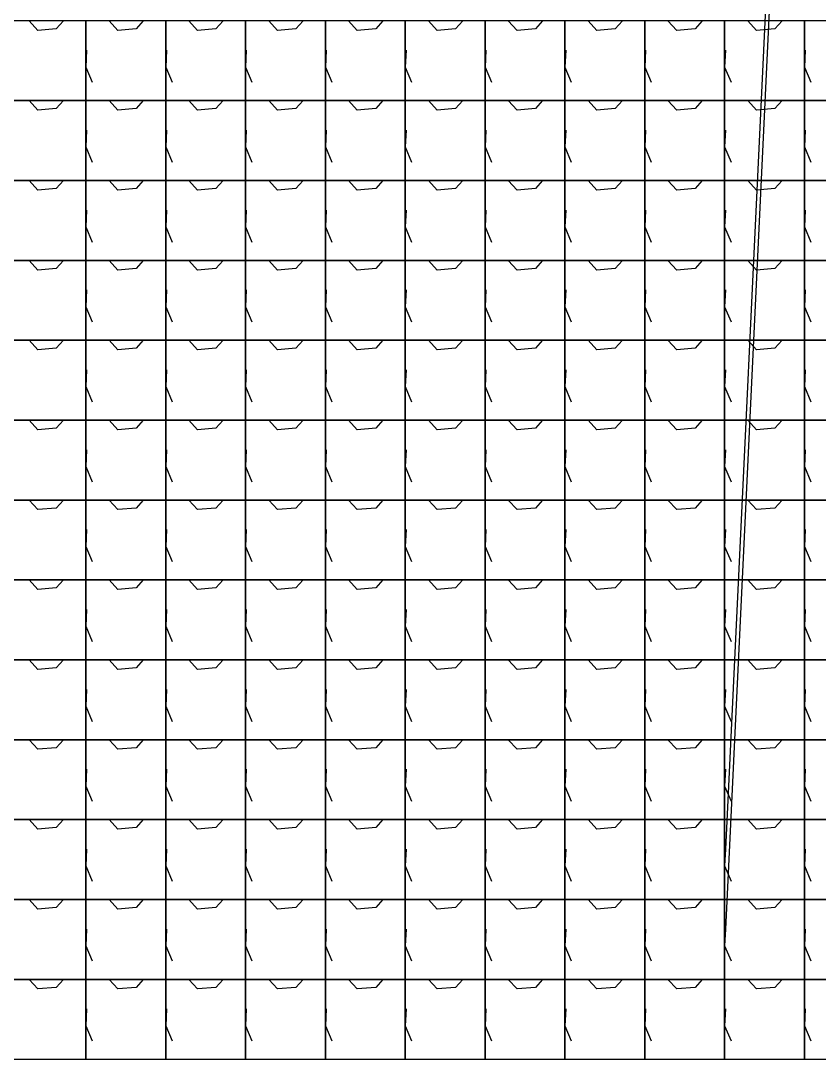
# Model space of a CAD drawing. Header units: inches. Extents: x 0 to 2763, y 0 to 1500.
# Drawn here: x 487.3 to 741.3, y 177.8 to 508 of the extents above; entities that cross this region are included whole.
import ezdxf

# ---------------------------------------------------------------- set-up
doc = ezdxf.new("R2010")
doc.units = ezdxf.units.IN
doc.header["$MEASUREMENT"] = 0

# ---------------------------------------------------------------- blocks, each defined once
blk = doc.blocks.new('*U1')
at = {"color": 254, "true_color": 0xfeeab9}
blk.add_lwpolyline([(-12.7, -12.7), (12.7, -12.7), (12.7, 12.7), (-12.7, 12.7), (-12.7, -12.7)], dxfattribs=at)
blk = doc.blocks.new('*U2')
at = {"color": 0, "linetype": 'ByBlock', "lineweight": -2, "transparency": 16777216}
for p in [(482.6, 482.6), (508, 482.6), (533.4, 482.6), (558.8, 482.6), (584.2, 482.6), (609.6, 482.6), (635, 482.6), (660.4, 482.6), (685.8, 482.6), (711.2, 482.6), (736.6, 482.6), (482.6, 457.2), (508, 457.2), (533.4, 457.2), (558.8, 457.2), (584.2, 457.2), (609.6, 457.2), (635, 457.2), (660.4, 457.2), (685.8, 457.2), (711.2, 457.2), (736.6, 457.2), (482.6, 431.8), (508, 431.8), (533.4, 431.8), (558.8, 431.8), (584.2, 431.8), (609.6, 431.8), (635, 431.8), (660.4, 431.8), (685.8, 431.8), (711.2, 431.8), (736.6, 431.8), (482.6, 406.4), (508, 406.4), (533.4, 406.4), (558.8, 406.4), (584.2, 406.4), (609.6, 406.4), (635, 406.4), (660.4, 406.4), (685.8, 406.4), (711.2, 406.4), (736.6, 406.4), (482.6, 381), (508, 381), (533.4, 381), (558.8, 381), (584.2, 381), (609.6, 381), (635, 381), (660.4, 381), (685.8, 381), (711.2, 381), (736.6, 381), (482.6, 355.6), (508, 355.6), (533.4, 355.6), (558.8, 355.6), (584.2, 355.6), (609.6, 355.6), (635, 355.6), (660.4, 355.6), (685.8, 355.6), (711.2, 355.6), (736.6, 355.6), (482.6, 330.2), (508, 330.2), (533.4, 330.2), (558.8, 330.2), (584.2, 330.2), (609.6, 330.2), (635, 330.2), (660.4, 330.2), (685.8, 330.2), (711.2, 330.2), (736.6, 330.2), (482.6, 304.8), (508, 304.8), (533.4, 304.8), (558.8, 304.8), (584.2, 304.8), (609.6, 304.8), (635, 304.8), (660.4, 304.8), (685.8, 304.8), (711.2, 304.8), (736.6, 304.8), (482.6, 279.4), (508, 279.4), (533.4, 279.4), (558.8, 279.4), (584.2, 279.4), (609.6, 279.4), (635, 279.4), (660.4, 279.4), (685.8, 279.4), (711.2, 279.4), (736.6, 279.4), (482.6, 254), (508, 254), (533.4, 254), (558.8, 254), (584.2, 254), (609.6, 254), (635, 254), (660.4, 254), (685.8, 254), (711.2, 254), (736.6, 254), (482.6, 228.6), (508, 228.6), (533.4, 228.6), (558.8, 228.6), (584.2, 228.6), (609.6, 228.6), (635, 228.6), (660.4, 228.6), (685.8, 228.6), (711.2, 228.6), (736.6, 228.6), (482.6, 203.2), (508, 203.2), (533.4, 203.2), (558.8, 203.2), (584.2, 203.2), (609.6, 203.2), (635, 203.2), (660.4, 203.2), (685.8, 203.2), (711.2, 203.2), (736.6, 203.2), (482.6, 177.8), (508, 177.8), (533.4, 177.8), (558.8, 177.8), (584.2, 177.8), (609.6, 177.8), (635, 177.8), (660.4, 177.8), (685.8, 177.8), (711.2, 177.8), (736.6, 177.8)]:
    blk.add_blockref('*U1', p, dxfattribs=at)

msp = doc.modelspace()

# ---------------------------------------------------------------- linework, layer by layer
at = {"linetype": 'Continuous'}
for p, q in [((492.76, 504.95), (489.97, 508)), ((498.6, 505.46), (492.76, 504.95)), ((500.89, 508), (498.6, 505.46)), ((518.16, 504.95), (515.37, 508)), ((524, 505.46), (518.16, 504.95)), ((526.29, 508), (524, 505.46)), ((543.56, 504.95), (540.77, 508)), ((549.4, 505.46), (543.56, 504.95)), ((551.69, 508), (549.4, 505.46)), ((568.96, 504.95), (566.17, 508)), ((574.8, 505.46), (568.96, 504.95)), ((577.09, 508), (574.8, 505.46)), ((594.36, 504.95), (591.57, 508)), ((600.2, 505.46), (594.36, 504.95)), ((602.49, 508), (600.2, 505.46)), ((619.76, 504.95), (616.97, 508)), ((625.6, 505.46), (619.76, 504.95)), ((627.89, 508), (625.6, 505.46)), ((645.16, 504.95), (642.37, 508)), ((651, 505.46), (645.16, 504.95)), ((653.29, 508), (651, 505.46)), ((670.56, 504.95), (667.77, 508)), ((676.4, 505.46), (670.56, 504.95)), ((678.69, 508), (676.4, 505.46)), ((695.96, 504.95), (693.17, 508)), ((701.8, 505.46), (695.96, 504.95)), ((704.09, 508), (701.8, 505.46)), ((721.36, 504.95), (718.57, 508)), ((727.2, 505.46), (721.36, 504.95)), ((729.49, 508), (727.2, 505.46)), ((508.25, 498.6), (508, 493.27)), ((533.65, 498.6), (533.4, 493.27)), ((559.05, 498.6), (558.8, 493.27)), ((584.45, 498.6), (584.2, 493.27)), ((609.85, 498.6), (609.6, 493.27)), ((635.25, 498.6), (635, 493.27)), ((660.65, 498.6), (660.4, 493.27)), ((686.05, 498.6), (685.8, 493.27)), ((711.45, 498.6), (711.2, 493.27)), ((736.85, 498.6), (736.6, 493.27)), ((508, 493.27), (510.03, 488.44)), ((533.4, 493.27), (535.43, 488.44)), ((558.8, 493.27), (560.83, 488.44)), ((584.2, 493.27), (586.23, 488.44)), ((609.6, 493.27), (611.63, 488.44)), ((635, 493.27), (637.03, 488.44)), ((660.4, 493.27), (662.43, 488.44)), ((685.8, 493.27), (687.83, 488.44)), ((711.2, 493.27), (713.23, 488.44)), ((736.6, 493.27), (738.63, 488.44)), ((492.76, 479.55), (489.97, 482.6)), ((500.89, 482.6), (498.6, 480.06)), ((518.16, 479.55), (515.37, 482.6)), ((526.29, 482.6), (524, 480.06)), ((543.56, 479.55), (540.77, 482.6)), ((551.69, 482.6), (549.4, 480.06)), ((568.96, 479.55), (566.17, 482.6)), ((577.09, 482.6), (574.8, 480.06)), ((594.36, 479.55), (591.57, 482.6)), ((602.49, 482.6), (600.2, 480.06)), ((619.76, 479.55), (616.97, 482.6)), ((627.89, 482.6), (625.6, 480.06)), ((645.16, 479.55), (642.37, 482.6)), ((653.29, 482.6), (651, 480.06)), ((670.56, 479.55), (667.77, 482.6)), ((678.69, 482.6), (676.4, 480.06)), ((695.96, 479.55), (693.17, 482.6)), ((704.09, 482.6), (701.8, 480.06)), ((721.36, 479.55), (718.57, 482.6)), ((729.49, 482.6), (727.2, 480.06)), ((498.6, 480.06), (492.76, 479.55)), ((524, 480.06), (518.16, 479.55)), ((549.4, 480.06), (543.56, 479.55)), ((574.8, 480.06), (568.96, 479.55)), ((600.2, 480.06), (594.36, 479.55)), ((625.6, 480.06), (619.76, 479.55)), ((651, 480.06), (645.16, 479.55)), ((676.4, 480.06), (670.56, 479.55)), ((701.8, 480.06), (695.96, 479.55)), ((727.2, 480.06), (721.36, 479.55)), ((508.25, 473.2), (508, 467.87)), ((533.65, 473.2), (533.4, 467.87)), ((559.05, 473.2), (558.8, 467.87)), ((584.45, 473.2), (584.2, 467.87)), ((609.85, 473.2), (609.6, 467.87)), ((635.25, 473.2), (635, 467.87)), ((660.65, 473.2), (660.4, 467.87)), ((686.05, 473.2), (685.8, 467.87)), ((711.45, 473.2), (711.2, 467.87)), ((736.85, 473.2), (736.6, 467.87)), ((508, 467.87), (510.03, 463.04)), ((533.4, 467.87), (535.43, 463.04)), ((558.8, 467.87), (560.83, 463.04)), ((584.2, 467.87), (586.23, 463.04)), ((609.6, 467.87), (611.63, 463.04)), ((635, 467.87), (637.03, 463.04)), ((660.4, 467.87), (662.43, 463.04)), ((685.8, 467.87), (687.83, 463.04)), ((711.2, 467.87), (713.23, 463.04)), ((736.6, 467.87), (738.63, 463.04)), ((492.76, 454.15), (489.97, 457.2)), ((500.89, 457.2), (498.6, 454.66)), ((518.16, 454.15), (515.37, 457.2)), ((526.29, 457.2), (524, 454.66)), ((543.56, 454.15), (540.77, 457.2)), ((551.69, 457.2), (549.4, 454.66)), ((568.96, 454.15), (566.17, 457.2)), ((577.09, 457.2), (574.8, 454.66)), ((594.36, 454.15), (591.57, 457.2)), ((602.49, 457.2), (600.2, 454.66)), ((619.76, 454.15), (616.97, 457.2)), ((627.89, 457.2), (625.6, 454.66)), ((645.16, 454.15), (642.37, 457.2)), ((653.29, 457.2), (651, 454.66)), ((670.56, 454.15), (667.77, 457.2)), ((678.69, 457.2), (676.4, 454.66)), ((695.96, 454.15), (693.17, 457.2)), ((704.09, 457.2), (701.8, 454.66)), ((721.36, 454.15), (718.57, 457.2)), ((729.49, 457.2), (727.2, 454.66)), ((498.6, 454.66), (492.76, 454.15)), ((524, 454.66), (518.16, 454.15)), ((549.4, 454.66), (543.56, 454.15)), ((574.8, 454.66), (568.96, 454.15)), ((600.2, 454.66), (594.36, 454.15)), ((625.6, 454.66), (619.76, 454.15)), ((651, 454.66), (645.16, 454.15)), ((676.4, 454.66), (670.56, 454.15)), ((701.8, 454.66), (695.96, 454.15)), ((727.2, 454.66), (721.36, 454.15)), ((508.25, 447.8), (508, 442.47)), ((533.65, 447.8), (533.4, 442.47)), ((559.05, 447.8), (558.8, 442.47)), ((584.45, 447.8), (584.2, 442.47)), ((609.85, 447.8), (609.6, 442.47)), ((635.25, 447.8), (635, 442.47)), ((660.65, 447.8), (660.4, 442.47)), ((686.05, 447.8), (685.8, 442.47)), ((711.45, 447.8), (711.2, 442.47)), ((736.85, 447.8), (736.6, 442.47)), ((508, 442.47), (510.03, 437.64)), ((533.4, 442.47), (535.43, 437.64)), ((558.8, 442.47), (560.83, 437.64)), ((584.2, 442.47), (586.23, 437.64)), ((609.6, 442.47), (611.63, 437.64)), ((635, 442.47), (637.03, 437.64)), ((660.4, 442.47), (662.43, 437.64)), ((685.8, 442.47), (687.83, 437.64)), ((711.2, 442.47), (713.23, 437.64)), ((736.6, 442.47), (738.63, 437.64)), ((492.76, 428.75), (489.97, 431.8)), ((498.6, 429.26), (492.76, 428.75)), ((500.89, 431.8), (498.6, 429.26)), ((518.16, 428.75), (515.37, 431.8)), ((524, 429.26), (518.16, 428.75)), ((526.29, 431.8), (524, 429.26)), ((543.56, 428.75), (540.77, 431.8)), ((549.4, 429.26), (543.56, 428.75)), ((551.69, 431.8), (549.4, 429.26)), ((568.96, 428.75), (566.17, 431.8)), ((574.8, 429.26), (568.96, 428.75)), ((577.09, 431.8), (574.8, 429.26)), ((594.36, 428.75), (591.57, 431.8)), ((600.2, 429.26), (594.36, 428.75)), ((602.49, 431.8), (600.2, 429.26)), ((619.76, 428.75), (616.97, 431.8)), ((625.6, 429.26), (619.76, 428.75)), ((627.89, 431.8), (625.6, 429.26)), ((645.16, 428.75), (642.37, 431.8)), ((651, 429.26), (645.16, 428.75)), ((653.29, 431.8), (651, 429.26)), ((670.56, 428.75), (667.77, 431.8)), ((676.4, 429.26), (670.56, 428.75)), ((678.69, 431.8), (676.4, 429.26)), ((695.96, 428.75), (693.17, 431.8)), ((701.8, 429.26), (695.96, 428.75)), ((704.09, 431.8), (701.8, 429.26)), ((721.36, 428.75), (718.57, 431.8)), ((727.2, 429.26), (721.36, 428.75)), ((729.49, 431.8), (727.2, 429.26)), ((508.25, 422.4), (508, 417.07)), ((533.65, 422.4), (533.4, 417.07)), ((559.05, 422.4), (558.8, 417.07)), ((584.45, 422.4), (584.2, 417.07)), ((609.85, 422.4), (609.6, 417.07)), ((635.25, 422.4), (635, 417.07)), ((660.65, 422.4), (660.4, 417.07)), ((686.05, 422.4), (685.8, 417.07)), ((711.45, 422.4), (711.2, 417.07)), ((736.85, 422.4), (736.6, 417.07)), ((508, 417.07), (510.03, 412.24)), ((533.4, 417.07), (535.43, 412.24)), ((558.8, 417.07), (560.83, 412.24)), ((584.2, 417.07), (586.23, 412.24)), ((609.6, 417.07), (611.63, 412.24)), ((635, 417.07), (637.03, 412.24)), ((660.4, 417.07), (662.43, 412.24)), ((685.8, 417.07), (687.83, 412.24)), ((711.2, 417.07), (713.23, 412.24)), ((736.6, 417.07), (738.63, 412.24)), ((492.76, 403.35), (489.97, 406.4)), ((500.89, 406.4), (498.6, 403.86)), ((518.16, 403.35), (515.37, 406.4)), ((526.29, 406.4), (524, 403.86)), ((543.56, 403.35), (540.77, 406.4)), ((551.69, 406.4), (549.4, 403.86)), ((568.96, 403.35), (566.17, 406.4)), ((577.09, 406.4), (574.8, 403.86)), ((594.36, 403.35), (591.57, 406.4)), ((602.49, 406.4), (600.2, 403.86)), ((619.76, 403.35), (616.97, 406.4)), ((627.89, 406.4), (625.6, 403.86)), ((645.16, 403.35), (642.37, 406.4)), ((653.29, 406.4), (651, 403.86)), ((670.56, 403.35), (667.77, 406.4)), ((678.69, 406.4), (676.4, 403.86)), ((695.96, 403.35), (693.17, 406.4)), ((704.09, 406.4), (701.8, 403.86)), ((721.36, 403.35), (718.57, 406.4)), ((729.49, 406.4), (727.2, 403.86)), ((498.6, 403.86), (492.76, 403.35)), ((524, 403.86), (518.16, 403.35)), ((549.4, 403.86), (543.56, 403.35)), ((574.8, 403.86), (568.96, 403.35)), ((600.2, 403.86), (594.36, 403.35)), ((625.6, 403.86), (619.76, 403.35)), ((651, 403.86), (645.16, 403.35)), ((676.4, 403.86), (670.56, 403.35)), ((701.8, 403.86), (695.96, 403.35)), ((727.2, 403.86), (721.36, 403.35)), ((508.25, 397), (508, 391.67)), ((533.65, 397), (533.4, 391.67)), ((559.05, 397), (558.8, 391.67)), ((584.45, 397), (584.2, 391.67)), ((609.85, 397), (609.6, 391.67)), ((635.25, 397), (635, 391.67)), ((660.65, 397), (660.4, 391.67)), ((686.05, 397), (685.8, 391.67)), ((711.45, 397), (711.2, 391.67)), ((736.85, 397), (736.6, 391.67)), ((508, 391.67), (510.03, 386.84)), ((533.4, 391.67), (535.43, 386.84)), ((558.8, 391.67), (560.83, 386.84)), ((584.2, 391.67), (586.23, 386.84)), ((609.6, 391.67), (611.63, 386.84)), ((635, 391.67), (637.03, 386.84)), ((660.4, 391.67), (662.43, 386.84)), ((685.8, 391.67), (687.83, 386.84)), ((711.2, 391.67), (713.23, 386.84)), ((736.6, 391.67), (738.63, 386.84)), ((492.76, 377.95), (489.97, 381)), ((500.89, 381), (498.6, 378.46)), ((518.16, 377.95), (515.37, 381)), ((526.29, 381), (524, 378.46)), ((543.56, 377.95), (540.77, 381)), ((551.69, 381), (549.4, 378.46)), ((568.96, 377.95), (566.17, 381)), ((577.09, 381), (574.8, 378.46)), ((594.36, 377.95), (591.57, 381)), ((602.49, 381), (600.2, 378.46)), ((619.76, 377.95), (616.97, 381)), ((627.89, 381), (625.6, 378.46)), ((645.16, 377.95), (642.37, 381)), ((653.29, 381), (651, 378.46)), ((670.56, 377.95), (667.77, 381)), ((678.69, 381), (676.4, 378.46)), ((695.96, 377.95), (693.17, 381)), ((704.09, 381), (701.8, 378.46)), ((721.36, 377.95), (718.57, 381)), ((729.49, 381), (727.2, 378.46)), ((498.6, 378.46), (492.76, 377.95)), ((524, 378.46), (518.16, 377.95)), ((549.4, 378.46), (543.56, 377.95)), ((574.8, 378.46), (568.96, 377.95)), ((600.2, 378.46), (594.36, 377.95)), ((625.6, 378.46), (619.76, 377.95)), ((651, 378.46), (645.16, 377.95)), ((676.4, 378.46), (670.56, 377.95)), ((701.8, 378.46), (695.96, 377.95)), ((727.2, 378.46), (721.36, 377.95)), ((508.25, 371.6), (508, 366.27)), ((533.65, 371.6), (533.4, 366.27)), ((559.05, 371.6), (558.8, 366.27)), ((584.45, 371.6), (584.2, 366.27)), ((609.85, 371.6), (609.6, 366.27)), ((635.25, 371.6), (635, 366.27)), ((660.65, 371.6), (660.4, 366.27)), ((686.05, 371.6), (685.8, 366.27)), ((711.45, 371.6), (711.2, 366.27)), ((736.85, 371.6), (736.6, 366.27)), ((508, 366.27), (510.03, 361.44)), ((533.4, 366.27), (535.43, 361.44)), ((558.8, 366.27), (560.83, 361.44)), ((584.2, 366.27), (586.23, 361.44)), ((609.6, 366.27), (611.63, 361.44)), ((635, 366.27), (637.03, 361.44)), ((660.4, 366.27), (662.43, 361.44)), ((685.8, 366.27), (687.83, 361.44)), ((711.2, 366.27), (713.23, 361.44)), ((736.6, 366.27), (738.63, 361.44)), ((492.76, 352.55), (489.97, 355.6)), ((500.89, 355.6), (498.6, 353.06)), ((518.16, 352.55), (515.37, 355.6)), ((526.29, 355.6), (524, 353.06)), ((543.56, 352.55), (540.77, 355.6)), ((551.69, 355.6), (549.4, 353.06)), ((568.96, 352.55), (566.17, 355.6)), ((577.09, 355.6), (574.8, 353.06)), ((594.36, 352.55), (591.57, 355.6)), ((602.49, 355.6), (600.2, 353.06)), ((619.76, 352.55), (616.97, 355.6)), ((627.89, 355.6), (625.6, 353.06)), ((645.16, 352.55), (642.37, 355.6)), ((653.29, 355.6), (651, 353.06)), ((670.56, 352.55), (667.77, 355.6)), ((678.69, 355.6), (676.4, 353.06)), ((695.96, 352.55), (693.17, 355.6)), ((704.09, 355.6), (701.8, 353.06)), ((721.36, 352.55), (718.57, 355.6)), ((729.49, 355.6), (727.2, 353.06)), ((498.6, 353.06), (492.76, 352.55)), ((524, 353.06), (518.16, 352.55)), ((549.4, 353.06), (543.56, 352.55)), ((574.8, 353.06), (568.96, 352.55)), ((600.2, 353.06), (594.36, 352.55)), ((625.6, 353.06), (619.76, 352.55)), ((651, 353.06), (645.16, 352.55)), ((676.4, 353.06), (670.56, 352.55)), ((701.8, 353.06), (695.96, 352.55)), ((727.2, 353.06), (721.36, 352.55)), ((508.25, 346.2), (508, 340.87)), ((533.65, 346.2), (533.4, 340.87)), ((559.05, 346.2), (558.8, 340.87)), ((584.45, 346.2), (584.2, 340.87)), ((609.85, 346.2), (609.6, 340.87)), ((635.25, 346.2), (635, 340.87)), ((660.65, 346.2), (660.4, 340.87)), ((686.05, 346.2), (685.8, 340.87)), ((711.45, 346.2), (711.2, 340.87)), ((736.85, 346.2), (736.6, 340.87)), ((508, 340.87), (510.03, 336.04)), ((533.4, 340.87), (535.43, 336.04)), ((558.8, 340.87), (560.83, 336.04)), ((584.2, 340.87), (586.23, 336.04)), ((609.6, 340.87), (611.63, 336.04)), ((635, 340.87), (637.03, 336.04)), ((660.4, 340.87), (662.43, 336.04)), ((685.8, 340.87), (687.83, 336.04)), ((711.2, 340.87), (713.23, 336.04)), ((736.6, 340.87), (738.63, 336.04)), ((492.76, 327.15), (489.97, 330.2)), ((498.6, 327.66), (492.76, 327.15)), ((500.89, 330.2), (498.6, 327.66)), ((518.16, 327.15), (515.37, 330.2)), ((524, 327.66), (518.16, 327.15)), ((526.29, 330.2), (524, 327.66)), ((543.56, 327.15), (540.77, 330.2)), ((549.4, 327.66), (543.56, 327.15)), ((551.69, 330.2), (549.4, 327.66)), ((568.96, 327.15), (566.17, 330.2)), ((574.8, 327.66), (568.96, 327.15)), ((577.09, 330.2), (574.8, 327.66)), ((594.36, 327.15), (591.57, 330.2)), ((600.2, 327.66), (594.36, 327.15)), ((602.49, 330.2), (600.2, 327.66)), ((619.76, 327.15), (616.97, 330.2)), ((625.6, 327.66), (619.76, 327.15)), ((627.89, 330.2), (625.6, 327.66)), ((645.16, 327.15), (642.37, 330.2)), ((651, 327.66), (645.16, 327.15)), ((653.29, 330.2), (651, 327.66)), ((670.56, 327.15), (667.77, 330.2)), ((676.4, 327.66), (670.56, 327.15)), ((678.69, 330.2), (676.4, 327.66)), ((695.96, 327.15), (693.17, 330.2)), ((701.8, 327.66), (695.96, 327.15)), ((704.09, 330.2), (701.8, 327.66)), ((721.36, 327.15), (718.57, 330.2)), ((727.2, 327.66), (721.36, 327.15)), ((729.49, 330.2), (727.2, 327.66)), ((508.25, 320.8), (508, 315.47)), ((533.65, 320.8), (533.4, 315.47)), ((559.05, 320.8), (558.8, 315.47)), ((584.45, 320.8), (584.2, 315.47)), ((609.85, 320.8), (609.6, 315.47)), ((635.25, 320.8), (635, 315.47)), ((660.65, 320.8), (660.4, 315.47)), ((686.05, 320.8), (685.8, 315.47)), ((711.45, 320.8), (711.2, 315.47)), ((736.85, 320.8), (736.6, 315.47)), ((508, 315.47), (510.03, 310.64)), ((533.4, 315.47), (535.43, 310.64)), ((558.8, 315.47), (560.83, 310.64)), ((584.2, 315.47), (586.23, 310.64)), ((609.6, 315.47), (611.63, 310.64)), ((635, 315.47), (637.03, 310.64)), ((660.4, 315.47), (662.43, 310.64)), ((685.8, 315.47), (687.83, 310.64)), ((711.2, 315.47), (713.23, 310.64)), ((736.6, 315.47), (738.63, 310.64)), ((492.76, 301.75), (489.97, 304.8)), ((500.89, 304.8), (498.6, 302.26)), ((518.16, 301.75), (515.37, 304.8)), ((526.29, 304.8), (524, 302.26)), ((543.56, 301.75), (540.77, 304.8)), ((551.69, 304.8), (549.4, 302.26)), ((568.96, 301.75), (566.17, 304.8)), ((577.09, 304.8), (574.8, 302.26)), ((594.36, 301.75), (591.57, 304.8)), ((602.49, 304.8), (600.2, 302.26)), ((619.76, 301.75), (616.97, 304.8)), ((627.89, 304.8), (625.6, 302.26)), ((645.16, 301.75), (642.37, 304.8)), ((653.29, 304.8), (651, 302.26)), ((670.56, 301.75), (667.77, 304.8)), ((678.69, 304.8), (676.4, 302.26)), ((695.96, 301.75), (693.17, 304.8)), ((704.09, 304.8), (701.8, 302.26)), ((721.36, 301.75), (718.57, 304.8)), ((729.49, 304.8), (727.2, 302.26)), ((498.6, 302.26), (492.76, 301.75)), ((524, 302.26), (518.16, 301.75)), ((549.4, 302.26), (543.56, 301.75)), ((574.8, 302.26), (568.96, 301.75)), ((600.2, 302.26), (594.36, 301.75)), ((625.6, 302.26), (619.76, 301.75)), ((651, 302.26), (645.16, 301.75)), ((676.4, 302.26), (670.56, 301.75)), ((701.8, 302.26), (695.96, 301.75)), ((727.2, 302.26), (721.36, 301.75)), ((508.25, 295.4), (508, 290.07)), ((533.65, 295.4), (533.4, 290.07)), ((559.05, 295.4), (558.8, 290.07)), ((584.45, 295.4), (584.2, 290.07)), ((609.85, 295.4), (609.6, 290.07)), ((635.25, 295.4), (635, 290.07)), ((660.65, 295.4), (660.4, 290.07)), ((686.05, 295.4), (685.8, 290.07)), ((711.45, 295.4), (711.2, 290.07)), ((736.85, 295.4), (736.6, 290.07)), ((508, 290.07), (510.03, 285.24)), ((533.4, 290.07), (535.43, 285.24)), ((558.8, 290.07), (560.83, 285.24)), ((584.2, 290.07), (586.23, 285.24)), ((609.6, 290.07), (611.63, 285.24)), ((635, 290.07), (637.03, 285.24)), ((660.4, 290.07), (662.43, 285.24)), ((685.8, 290.07), (687.83, 285.24)), ((711.2, 290.07), (713.23, 285.24)), ((736.6, 290.07), (738.63, 285.24)), ((492.76, 276.35), (489.97, 279.4)), ((500.89, 279.4), (498.6, 276.86)), ((518.16, 276.35), (515.37, 279.4)), ((526.29, 279.4), (524, 276.86)), ((543.56, 276.35), (540.77, 279.4)), ((551.69, 279.4), (549.4, 276.86)), ((568.96, 276.35), (566.17, 279.4)), ((577.09, 279.4), (574.8, 276.86)), ((594.36, 276.35), (591.57, 279.4)), ((602.49, 279.4), (600.2, 276.86)), ((619.76, 276.35), (616.97, 279.4)), ((627.89, 279.4), (625.6, 276.86)), ((645.16, 276.35), (642.37, 279.4)), ((653.29, 279.4), (651, 276.86)), ((670.56, 276.35), (667.77, 279.4)), ((678.69, 279.4), (676.4, 276.86)), ((695.96, 276.35), (693.17, 279.4)), ((704.09, 279.4), (701.8, 276.86)), ((721.36, 276.35), (718.57, 279.4)), ((729.49, 279.4), (727.2, 276.86)), ((498.6, 276.86), (492.76, 276.35)), ((524, 276.86), (518.16, 276.35)), ((549.4, 276.86), (543.56, 276.35)), ((574.8, 276.86), (568.96, 276.35)), ((600.2, 276.86), (594.36, 276.35)), ((625.6, 276.86), (619.76, 276.35)), ((651, 276.86), (645.16, 276.35)), ((676.4, 276.86), (670.56, 276.35)), ((701.8, 276.86), (695.96, 276.35)), ((727.2, 276.86), (721.36, 276.35)), ((508.25, 270), (508, 264.67)), ((533.65, 270), (533.4, 264.67)), ((559.05, 270), (558.8, 264.67)), ((584.45, 270), (584.2, 264.67)), ((609.85, 270), (609.6, 264.67)), ((635.25, 270), (635, 264.67)), ((660.65, 270), (660.4, 264.67)), ((686.05, 270), (685.8, 264.67)), ((711.45, 270), (711.2, 264.67)), ((736.85, 270), (736.6, 264.67)), ((508, 264.67), (510.03, 259.84)), ((533.4, 264.67), (535.43, 259.84)), ((558.8, 264.67), (560.83, 259.84)), ((584.2, 264.67), (586.23, 259.84)), ((609.6, 264.67), (611.63, 259.84)), ((635, 264.67), (637.03, 259.84)), ((660.4, 264.67), (662.43, 259.84)), ((685.8, 264.67), (687.83, 259.84)), ((711.2, 264.67), (713.23, 259.84)), ((736.6, 264.67), (738.63, 259.84)), ((492.76, 250.95), (489.97, 254)), ((498.6, 251.46), (492.76, 250.95)), ((500.89, 254), (498.6, 251.46)), ((518.16, 250.95), (515.37, 254)), ((524, 251.46), (518.16, 250.95)), ((526.29, 254), (524, 251.46)), ((543.56, 250.95), (540.77, 254)), ((549.4, 251.46), (543.56, 250.95)), ((551.69, 254), (549.4, 251.46)), ((568.96, 250.95), (566.17, 254)), ((574.8, 251.46), (568.96, 250.95)), ((577.09, 254), (574.8, 251.46)), ((594.36, 250.95), (591.57, 254)), ((600.2, 251.46), (594.36, 250.95)), ((602.49, 254), (600.2, 251.46)), ((619.76, 250.95), (616.97, 254)), ((625.6, 251.46), (619.76, 250.95)), ((627.89, 254), (625.6, 251.46)), ((645.16, 250.95), (642.37, 254)), ((651, 251.46), (645.16, 250.95)), ((653.29, 254), (651, 251.46)), ((670.56, 250.95), (667.77, 254)), ((676.4, 251.46), (670.56, 250.95)), ((678.69, 254), (676.4, 251.46)), ((695.96, 250.95), (693.17, 254)), ((701.8, 251.46), (695.96, 250.95)), ((704.09, 254), (701.8, 251.46)), ((721.36, 250.95), (718.57, 254)), ((727.2, 251.46), (721.36, 250.95)), ((729.49, 254), (727.2, 251.46)), ((508.25, 244.6), (508, 239.27)), ((533.65, 244.6), (533.4, 239.27)), ((559.05, 244.6), (558.8, 239.27)), ((584.45, 244.6), (584.2, 239.27)), ((609.85, 244.6), (609.6, 239.27)), ((635.25, 244.6), (635, 239.27)), ((660.65, 244.6), (660.4, 239.27)), ((686.05, 244.6), (685.8, 239.27)), ((711.45, 244.6), (711.2, 239.27)), ((736.85, 244.6), (736.6, 239.27)), ((508, 239.27), (510.03, 234.44)), ((533.4, 239.27), (535.43, 234.44)), ((558.8, 239.27), (560.83, 234.44)), ((584.2, 239.27), (586.23, 234.44)), ((609.6, 239.27), (611.63, 234.44)), ((635, 239.27), (637.03, 234.44)), ((660.4, 239.27), (662.43, 234.44)), ((685.8, 239.27), (687.83, 234.44)), ((711.2, 239.27), (713.23, 234.44)), ((736.6, 239.27), (738.63, 234.44)), ((492.76, 225.55), (489.97, 228.6)), ((500.89, 228.6), (498.6, 226.06)), ((518.16, 225.55), (515.37, 228.6)), ((526.29, 228.6), (524, 226.06)), ((543.56, 225.55), (540.77, 228.6)), ((551.69, 228.6), (549.4, 226.06)), ((568.96, 225.55), (566.17, 228.6)), ((577.09, 228.6), (574.8, 226.06)), ((594.36, 225.55), (591.57, 228.6)), ((602.49, 228.6), (600.2, 226.06)), ((619.76, 225.55), (616.97, 228.6)), ((627.89, 228.6), (625.6, 226.06)), ((645.16, 225.55), (642.37, 228.6)), ((653.29, 228.6), (651, 226.06)), ((670.56, 225.55), (667.77, 228.6)), ((678.69, 228.6), (676.4, 226.06)), ((695.96, 225.55), (693.17, 228.6)), ((704.09, 228.6), (701.8, 226.06)), ((721.36, 225.55), (718.57, 228.6)), ((729.49, 228.6), (727.2, 226.06)), ((498.6, 226.06), (492.76, 225.55)), ((524, 226.06), (518.16, 225.55)), ((549.4, 226.06), (543.56, 225.55)), ((574.8, 226.06), (568.96, 225.55)), ((600.2, 226.06), (594.36, 225.55)), ((625.6, 226.06), (619.76, 225.55)), ((651, 226.06), (645.16, 225.55)), ((676.4, 226.06), (670.56, 225.55)), ((701.8, 226.06), (695.96, 225.55)), ((727.2, 226.06), (721.36, 225.55)), ((508.25, 219.2), (508, 213.87)), ((533.65, 219.2), (533.4, 213.87)), ((559.05, 219.2), (558.8, 213.87)), ((584.45, 219.2), (584.2, 213.87)), ((609.85, 219.2), (609.6, 213.87)), ((635.25, 219.2), (635, 213.87)), ((660.65, 219.2), (660.4, 213.87)), ((686.05, 219.2), (685.8, 213.87)), ((711.45, 219.2), (711.2, 213.87)), ((736.85, 219.2), (736.6, 213.87)), ((508, 213.87), (510.03, 209.04)), ((533.4, 213.87), (535.43, 209.04)), ((558.8, 213.87), (560.83, 209.04)), ((584.2, 213.87), (586.23, 209.04)), ((609.6, 213.87), (611.63, 209.04)), ((635, 213.87), (637.03, 209.04)), ((660.4, 213.87), (662.43, 209.04)), ((685.8, 213.87), (687.83, 209.04)), ((711.2, 213.87), (713.23, 209.04)), ((736.6, 213.87), (738.63, 209.04)), ((492.76, 200.15), (489.97, 203.2)), ((500.89, 203.2), (498.6, 200.66)), ((518.16, 200.15), (515.37, 203.2)), ((526.29, 203.2), (524, 200.66)), ((543.56, 200.15), (540.77, 203.2)), ((551.69, 203.2), (549.4, 200.66)), ((568.96, 200.15), (566.17, 203.2)), ((577.09, 203.2), (574.8, 200.66)), ((594.36, 200.15), (591.57, 203.2)), ((602.49, 203.2), (600.2, 200.66)), ((619.76, 200.15), (616.97, 203.2)), ((627.89, 203.2), (625.6, 200.66)), ((645.16, 200.15), (642.37, 203.2)), ((653.29, 203.2), (651, 200.66)), ((670.56, 200.15), (667.77, 203.2)), ((678.69, 203.2), (676.4, 200.66)), ((695.96, 200.15), (693.17, 203.2)), ((704.09, 203.2), (701.8, 200.66)), ((721.36, 200.15), (718.57, 203.2)), ((729.49, 203.2), (727.2, 200.66)), ((498.6, 200.66), (492.76, 200.15)), ((524, 200.66), (518.16, 200.15)), ((549.4, 200.66), (543.56, 200.15)), ((574.8, 200.66), (568.96, 200.15)), ((600.2, 200.66), (594.36, 200.15)), ((625.6, 200.66), (619.76, 200.15)), ((651, 200.66), (645.16, 200.15)), ((676.4, 200.66), (670.56, 200.15)), ((701.8, 200.66), (695.96, 200.15)), ((727.2, 200.66), (721.36, 200.15)), ((508.25, 193.8), (508, 188.47)), ((533.65, 193.8), (533.4, 188.47)), ((559.05, 193.8), (558.8, 188.47)), ((584.45, 193.8), (584.2, 188.47)), ((609.85, 193.8), (609.6, 188.47)), ((635.25, 193.8), (635, 188.47)), ((660.65, 193.8), (660.4, 188.47)), ((686.05, 193.8), (685.8, 188.47)), ((711.45, 193.8), (711.2, 188.47)), ((736.85, 193.8), (736.6, 188.47)), ((508, 188.47), (510.03, 183.64)), ((533.4, 188.47), (535.43, 183.64)), ((558.8, 188.47), (560.83, 183.64)), ((584.2, 188.47), (586.23, 183.64)), ((609.6, 188.47), (611.63, 183.64)), ((635, 188.47), (637.03, 183.64)), ((660.4, 188.47), (662.43, 183.64)), ((685.8, 188.47), (687.83, 183.64)), ((711.2, 188.47), (713.23, 183.64)), ((736.6, 188.47), (738.63, 183.64))]:
    msp.add_line(p, q, dxfattribs=at)
at = {"color": 3}
msp.add_lwpolyline([(735.65, 752.66), (711.45, 244.6)], dxfattribs=at)
at = {"color": 1}
msp.add_lwpolyline([(736.6, 747.27), (711.45, 219.2)], dxfattribs=at)

# ---------------------------------------------------------------- block references
msp.add_blockref('*U2', (12.7, 12.7))

doc.saveas('drawing.dxf')
